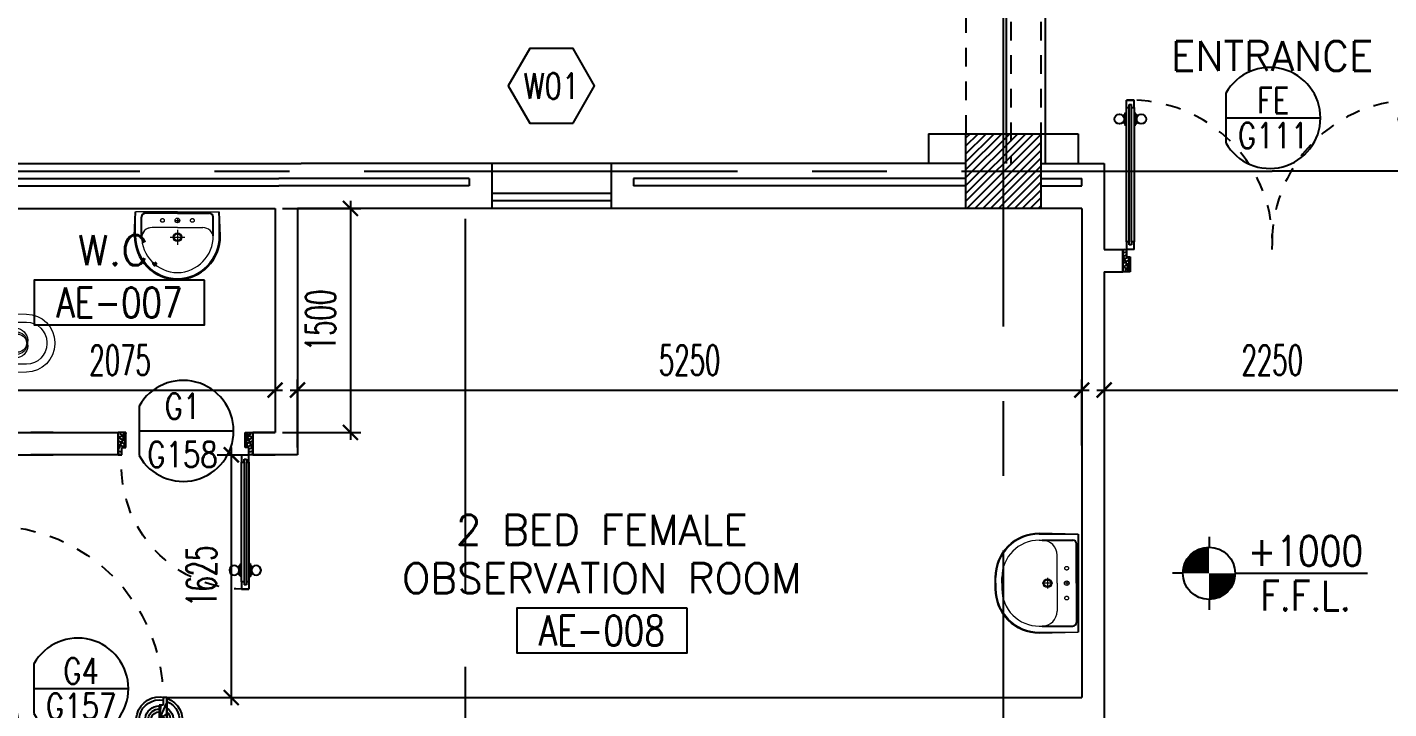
# Model space of a CAD drawing. Extents: x 417866.9 to 417960.2, y 43448 to 43538.2.
# Drawn here: x 417881.36 to 417890.48, y 43522.09 to 43526.66 of the extents above; entities that cross this region are included whole.
import ezdxf
from ezdxf.enums import TextEntityAlignment as Align

# ---------------------------------------------------------------- set-up
doc = ezdxf.new("R2010")
doc.units = 0
doc.header["$MEASUREMENT"] = 0
doc.header["$PDMODE"] = 3
doc.header["$PDSIZE"] = 0.1
for name, pattern in [('CENTERX2', [4, 2.5, -0.5, 0.5, -0.5]), ('DASHED', [0.75, 0.5, -0.25]), ('HIDDEN', [0.375, 0.25, -0.125]), ('HIDDEN2', [0.1875, 0.125, -0.0625])]:
    doc.linetypes.add(name, pattern=pattern)
doc.layers.get('0').update_dxf_attribs({"linetype": 'CONTINUOUS'})
doc.layers.get('DEFPOINTS').update_dxf_attribs({"linetype": 'CONTINUOUS'})
for name, color, linetype in [('AX-DIM', 4, 'CONTINUOUS'), ('AXES', 11, 'CENTERX2'), ('CANOPY-LN', 3, 'CONTINUOUS'), ('COL', 2, 'CONTINUOUS'), ('DIM', 4, 'CONTINUOUS'), ('DOOR', 4, 'CONTINUOUS'), ('DOOR-CR', 2, 'CONTINUOUS'), ('DOOR-DIM', 3, 'CONTINUOUS'), ('DOOR-NO', 3, 'CONTINUOUS'), ('FIX', 3, 'CONTINUOUS'), ('HAT', 8, 'CONTINUOUS'), ('INSUL', 7, 'CONTINUOUS'), ('LEV-PL', 4, 'CONTINUOUS'), ('PART', 9, 'CONTINUOUS'), ('RM-BOX', 11, 'CONTINUOUS'), ('RM-NAME', 11, 'CONTINUOUS'), ('RM-NO', 11, 'CONTINUOUS'), ('STR', 5, 'CONTINUOUS'), ('WALL', 2, 'CONTINUOUS'), ('WIN', 5, 'CONTINUOUS'), ('WIN-BOX', 3, 'CONTINUOUS'), ('WIN-NO', 5, 'CONTINUOUS')]:
    doc.layers.add(name, color=color, linetype=linetype)
doc.styles.add('ROMANS', font='ROMANS.shx', dxfattribs={"width": 0.6})
doc.styles.add('S', font='ROMANS.SHX')
doc.dimstyles.new('STANDARD in', dxfattribs={"dimtxt": 0.2, "dimasz": 0.1, "dimexe": 0.07, "dimexo": 0.05, "dimgap": 0.1, "dimtad": 1, "dimdec": 0, "dimlfac": 1000, "dimzin": 0, "dimdsep": 46, "dimtxsty": 'ROMANS', "dimblk": 'ARCHTICK', "dimcen": 0.05, "dimdle": 0.05, "dimclrd": 4, "dimclre": 4, "dimclrt": 2, "dimadec": 0, "dimazin": 0, "dimtfac": 1, "dimtdec": 0, "dimtmove": 2, "dimatfit": 3, "dimldrblk": 'ARCHTICK', "dimfxl": 0, "dimtolj": 1, "dimtzin": 0, "dimarcsym": 0})

# ---------------------------------------------------------------- blocks, each defined once
blk = doc.blocks.new('A$C010A25D0')
at = {"layer": 'DOOR', "color": 0, "linetype": 'ByBlock'}
for p, q in [((0.3, 2030.9), (0.3, 1980.9)), ((0.3, 1980.9), (0.3, 2030.9)), ((50.3, 2030.9), (0.3, 2030.9)), ((30.3, 2013.9), (30.3, 1997.9)), ((50.3, 2013.9), (30.3, 2013.9)), ((50.3, 2030.9), (50.3, 2013.9)), ((82.7, 2030.9), (82.7, 2038.1)), ((172.7, 2038.1), (82.7, 2038.1)), ((95.3, 2038.1), (95.3, 2047.1)), ((95.3, 2047.1), (160.1, 2047.1)), ((95.3, 2038.1), (160.1, 2038.1)), ((160.1, 2038.1), (160.1, 2047.1)), ((172.7, 2030.9), (172.7, 2038.1)), ((950.3, 2013.9), (950.3, 2030.9)), ((950.3, 2030.9), (1000.3, 2030.9)), ((970.3, 2013.9), (950.3, 2013.9)), ((970.3, 1997.9), (970.3, 2013.9)), ((1000.3, 2055.9), (1000.3, 2030.9)), ((1000.3, 2055.9), (1150.3, 2055.9)), ((1000.3, 1980.9), (1000.3, 2030.9)), ((1000.3, 2030.9), (1050.3, 2030.9)), ((1050.3, 2030.9), (1050.3, 2005.9)), ((1050.3, 2005.9), (1150.3, 2005.9)), ((1150.3, 2005.9), (1150.3, 2055.9)), ((50.3, 1980.9), (0.3, 1980.9)), ((50.3, 1997.9), (30.3, 1997.9)), ((50.3, 1997.9), (50.3, 1980.9)), ((82.7, 1980.9), (82.7, 1973.7)), ((172.7, 1973.7), (82.7, 1973.7)), ((95.3, 1973.7), (95.3, 1964.7)), ((95.3, 1973.7), (160.1, 1973.7)), ((95.3, 1964.7), (160.1, 1964.7)), ((160.1, 1973.7), (160.1, 1964.7)), ((172.7, 1980.9), (172.7, 1973.7)), ((950.3, 1980.9), (950.3, 1997.9)), ((950.3, 1997.9), (970.3, 1997.9)), ((1000.3, 1980.9), (950.3, 1980.9)), ((50.3, 130.9), (0.3, 130.9)), ((0.3, 130.9), (0.3, 80.9)), ((0.3, 80.9), (0.3, 130.9)), ((50.3, 113.9), (30.3, 113.9)), ((30.3, 97.9), (30.3, 113.9)), ((50.3, 97.9), (30.3, 97.9)), ((50.3, 113.9), (50.3, 130.9)), ((50.3, 80.9), (50.3, 97.9)), ((172.7, 138.1), (82.7, 138.1)), ((82.7, 130.9), (82.7, 138.1)), ((95.3, 147.1), (160.1, 147.1)), ((95.3, 138.1), (95.3, 147.1)), ((95.3, 138.1), (160.1, 138.1)), ((160.1, 138.1), (160.1, 147.1)), ((172.7, 130.9), (172.7, 138.1)), ((1000.3, 130.9), (950.3, 130.9)), ((950.3, 130.9), (950.3, 113.9)), ((950.3, 113.9), (970.3, 113.9)), ((970.3, 97.9), (950.3, 97.9)), ((950.3, 97.9), (950.3, 80.9)), ((970.3, 113.9), (970.3, 97.9)), ((1000.3, 130.9), (1000.3, 80.9)), ((1050.3, 80.9), (1050.3, 105.9)), ((1050.3, 105.9), (1150.3, 105.9)), ((1150.3, 105.9), (1150.3, 55.9)), ((50.3, 80.9), (0.3, 80.9)), ((82.7, 80.9), (82.7, 73.7)), ((172.7, 73.7), (82.7, 73.7)), ((95.3, 73.7), (160.1, 73.7)), ((95.3, 73.7), (95.3, 64.7)), ((95.3, 64.7), (160.1, 64.7)), ((160.1, 73.7), (160.1, 64.7)), ((172.7, 80.9), (172.7, 73.7)), ((950.3, 80.9), (1000.3, 80.9)), ((1000.3, 55.9), (1000.3, 80.9)), ((1000.3, 80.9), (1050.3, 80.9)), ((1000.3, 55.9), (1150.3, 55.9))]:
    blk.add_line(p, q, dxfattribs=at)
at = {"layer": 'DOOR', "linetype": 'ByBlock'}
for p, q in [((950.3, 2030.9), (50.3, 2030.9)), ((950.3, 2013.9), (50.3, 2013.9)), ((950.3, 1997.9), (50.3, 1997.9)), ((50.3, 1980.9), (950.3, 1980.9)), ((50.3, 130.9), (950.3, 130.9)), ((950.3, 113.9), (50.3, 113.9)), ((950.3, 97.9), (50.3, 97.9)), ((950.3, 80.9), (50.3, 80.9)), ((1150.3, 55.9), (1000.3, 55.9))]:
    blk.add_line(p, q, dxfattribs=at)
at = {"layer": 'DOOR', "color": 9, "linetype": 'ByBlock'}
for p, q in [((1150.3, 2005.9), (1036.6, 2055.9)), ((1150.3, 2005.9), (1050.3, 2019.3)), ((1150.3, 2005.9), (1110.2, 2055.9)), ((1150.3, 105.9), (1036.6, 55.9)), ((1150.3, 105.9), (1050.3, 92.6)), ((1150.3, 105.9), (1110.2, 55.9))]:
    blk.add_line(p, q, dxfattribs=at)
at = {"layer": 'DOOR', "color": 0, "linetype": 'ByBlock'}
for centre in [(127.7, 2079.5), (127.7, 1932.4), (127.7, 179.5), (127.7, 32.4)]:
    blk.add_circle(centre, 32.4, dxfattribs=at)
at = {"layer": 'DOOR', "linetype": 'HIDDEN', "ltscale": 0.5}
for centre, start, end in [((951.3, 2005.9), 178.49405, 272.95682), ((951.3, 105.9), 87.04318, 181.50595)]:
    blk.add_arc(centre, 951.3, start, end, dxfattribs=at)
at = {"layer": 'DOOR', "color": 9, "linetype": 'ByBlock'}
for centre, radius, start, end in [((1150.3, 2005.9), 154.4, 161.10529, 166.28577), ((1150.3, 2005.9), 134.4, 158.15985, 169.28002), ((1150.3, 2005.9), 114.4, 154.08384, 167.37743), ((1150.3, 2005.9), 94.4, 148.01819, 180), ((1150.3, 2005.9), 74.4, 137.77643, 180), ((1150.3, 2005.9), 54.4, 113.20738, 180), ((1150.3, 2005.9), 34.4, 90, 180), ((1150.3, 2005.9), 14.4, 90, 180), ((1150.3, 105.9), 94.4, 180, 211.98181), ((1150.3, 105.9), 74.4, 180, 222.22357), ((1150.3, 105.9), 54.4, 180, 246.79262), ((1150.3, 105.9), 34.4, 180, 270), ((1150.3, 105.9), 14.4, 180, 270), ((1150.3, 105.9), 154.4, 193.71423, 198.89471), ((1150.3, 105.9), 134.4, 190.71998, 201.84015), ((1150.3, 105.9), 114.4, 192.62257, 205.91616)]:
    blk.add_arc(centre, radius, start, end, dxfattribs=at)
at = {"layer": 'WALL'}
blk.add_line((1000.3, 55.9), (1150.3, 55.9), dxfattribs=at)
blk = doc.blocks.new('*X39')
at = {"color": 0}
for p, q in [((80579.2, 69548.4), (81031.9, 70001)), ((80579.2, 69601.4), (80978.8, 70001)), ((80579.2, 69654.4), (80925.8, 70001)), ((80579.2, 69707.5), (80872.8, 70001)), ((80579.2, 69760.5), (80819.7, 70001)), ((80579.2, 69813.5), (80766.7, 70001)), ((80579.2, 69866.6), (80713.7, 70001)), ((80579.2, 69919.6), (80660.6, 70001)), ((80579.2, 69972.6), (80607.6, 70001)), ((80584.9, 69501), (81079.2, 69995.3)), ((80637.9, 69501), (81079.2, 69942.3)), ((80691, 69501), (81079.2, 69889.3)), ((80744, 69501), (81079.2, 69836.2)), ((80797, 69501), (81079.2, 69783.2)), ((80850.1, 69501), (81079.2, 69730.2)), ((80903.1, 69501), (81079.2, 69677.1)), ((80956.1, 69501), (81079.2, 69624.1)), ((81009.2, 69501), (81079.2, 69571.1)), ((81062.2, 69501), (81079.2, 69518))]:
    blk.add_line(p, q, dxfattribs=at)
blk = doc.blocks.new('_ARCHTICK')
at = {"color": 0, "linetype": 'ByBlock', "const_width": 0.15}
blk.add_lwpolyline([(-0.5, -0.5), (0.5, 0.5)], dxfattribs=at)
blk = doc.blocks.new('*D278')
at = {"layer": 'AX-DIM', "color": 4, "lineweight": -2}
for p, q in [((417873.4966, 43534.5972), (417873.4966, 43537.1498)), ((417948.1866, 43524.9514), (417948.1866, 43537.1498)), ((417873.4466, 43537.0798), (417948.2366, 43537.0798))]:
    blk.add_line(p, q, dxfattribs=at)
at = {"layer": 'DEFPOINTS', "color": 0}
for p in [(417948.1866, 43537.0798), (417873.4966, 43534.5472), (417948.1866, 43524.9014)]:
    blk.add_point(p, dxfattribs=at)
at = {"layer": 'AX-DIM', "color": 4, "lineweight": -2, "xscale": 0.1, "yscale": 0.1, "zscale": 0.1, "rotation": 180}
blk.add_blockref('_ARCHTICK', (417873.4966, 43537.0798), dxfattribs=at)
at = {"layer": 'AX-DIM', "color": 4, "lineweight": -2, "xscale": 0.1, "yscale": 0.1, "zscale": 0.1}
blk.add_blockref('_ARCHTICK', (417948.1866, 43537.0798), dxfattribs=at)
at = {"layer": 'AX-DIM', "color": 2, "insert": (417910.8416, 43537.2798), "char_height": 0.2, "attachment_point": 5, "style": 'ROMANS'}
blk.add_mtext('\\A1;74690', dxfattribs=at)
blk = doc.blocks.new('DD1')
at = {"layer": 'DOOR-CR'}
blk.add_line((-316.5, 0), (316.5, 0), dxfattribs=at)
blk.add_lwpolyline([(-316.5, -165.7, 3.820224), (-316.5, 165.7)], format="xyb", close=True, dxfattribs=at)
at = {"layer": 'DOOR-NO', "color": 255, "style": 'ROMANS'}
for tag, width, p in [('G', 0.8, (-21.7, 155.8)), ('0000', 0.7, (-21.7, -135.5))]:
    blk.add_attdef(tag, text='', height=195.5, dxfattribs=dict(at, width=width)).set_placement(p, align=Align.MIDDLE)
blk = doc.blocks.new('RM1')
at = {"layer": 'RM-BOX'}
blk.add_lwpolyline([(569.9, -200), (-569.9, -200), (-569.9, -500), (569.9, -500)], close=True, dxfattribs=at)
at = {"layer": 'RM-NAME', "style": 'ROMANS'}
for tag, p in [('ROOMNAME1', (0, 323.8)), ('ROOMNAME2', (0, 0))]:
    blk.add_attdef(tag, text='', height=200, dxfattribs=at).set_placement(p, align=Align.MIDDLE)
at = {"layer": 'RM-NO', "style": 'ROMANS', "width": 0.8}
blk.add_attdef('ROOMNO', text='', height=200, dxfattribs=at).set_placement((0, -350), align=Align.MIDDLE)
blk = doc.blocks.new('LAV1')
at = {"layer": 'FIX', "linetype": 'ByBlock', "ltscale": 0.3}
for p, q in [((-287, 210), (-280, 50)), ((-240, 210), (-240, 85)), ((240, 210), (240, 85)), ((287, 210), (280, 50)), ((0, 60), (-215, 60)), ((0, 60), (215, 60))]:
    blk.add_line(p, q, dxfattribs=at)
at = {"layer": 'FIX', "linetype": 'Continuous', "lineweight": 20}
for p, q in [((-280, 210), (-280, 50)), ((280, 210), (280, 50)), ((0, 155), (-170, 155)), ((0, 155), (170, 155)), ((0, 50), (-280, 50)), ((0, 50), (-247.3, 50)), ((0, 50), (280, 50)), ((0, 50), (247.3, 50))]:
    blk.add_line(p, q, dxfattribs=at)
at = {"layer": 'FIX', "linetype": 'DASHED', "lineweight": 20, "ltscale": 0.05}
for p, q in [((49.5, 220), (-50.5, 220)), ((-0.5, 170), (-0.5, 270)), ((-0.5, 170), (-0.5, 270))]:
    blk.add_line(p, q, dxfattribs=at)
at = {"layer": 'FIX', "lineweight": 20}
for p, q in [((15.6, 107.5), (-15.5, 107.5)), ((0, 92), (0, 123))]:
    blk.add_line(p, q, dxfattribs=at)
for centre, radius in [((-0.5, 220), 29.5), ((-0.5, 220), 22.5), ((0, 107.5), 15.5)]:
    blk.add_circle(centre, radius, dxfattribs=at)
at = {"layer": 'FIX', "linetype": 'HIDDEN', "lineweight": 20, "ltscale": 0.05}
for centre in [(-100, 107.5), (100, 107.5)]:
    blk.add_circle(centre, 12.4, dxfattribs=at)
at = {"layer": 'FIX', "linetype": 'ByBlock', "ltscale": 0.3}
for centre, radius, start, end in [((5.1, 212), 292.1, 90.99638, 180.39035), ((-5.1, 212), 292.1, 359.60965, 89.00362), ((-215, 85), 25, 180, 270), ((215, 85), 25, 270, 0)]:
    blk.add_arc(centre, radius, start, end, dxfattribs=at)
at = {"layer": 'FIX', "linetype": 'Continuous', "lineweight": 20}
for centre, radius, start, end in [((5.1, 212), 285.1, 91.02017, 180.39998), ((5.1, 212), 245.1, 91.18134, 180.46566), ((-5.1, 212), 285.1, 359.60002, 88.97983), ((-5.1, 212), 245.1, 359.53434, 88.81866), ((-170, 225), 70, 180, 270), ((170, 225), 70, 270, 0)]:
    blk.add_arc(centre, radius, start, end, dxfattribs=at)
blk = doc.blocks.new('WC1')
at = {"layer": 'FIX', "lineweight": 20}
for p, q in [((35, 203.8), (-293, 193.8)), ((-230, 140.8), (-293, 140.8)), ((108, 0), (108, 130.8)), ((-482, 4.8), (-482, -4.8)), ((-429, 4.8), (-429, -4.8)), ((-288.7, 24.2), (-294.5, 0)), ((-294.5, 0), (-288.7, -24.2)), ((-149.8, 75.7), (-245.4, 60.1)), ((-94, 4.8), (-94, -4.8)), ((108, -130.8), (108, 0)), ((-245.4, -60.1), (-149.8, -75.7)), ((-293, -140.8), (-230, -140.8)), ((-293, -193.8), (35, -203.8)), ((31.8, -203.8), (35, -203.8))]:
    blk.add_line(p, q, dxfattribs=at)
at = {"layer": 'FIX', "linetype": 'Continuous', "lineweight": 20}
blk.add_line((-175.1, -47.3), (-175.4, 44.6), dxfattribs=at)
at = {"layer": 'FIX', "linetype": 'HIDDEN2', "lineweight": 20, "ltscale": 0.3}
blk.add_circle((0, 0), 49.8, dxfattribs=at)
at = {"layer": 'FIX', "linetype": 'HIDDEN', "lineweight": 20, "ltscale": 0.05}
for centre in [(31.8, 77.5), (31.8, -77.5)]:
    blk.add_circle(centre, 11.6, dxfattribs=at)
at = {"layer": 'FIX', "lineweight": 20}
for centre, radius, start, end in [((-293, 4.8), 189, 90, 180), ((35, 130.8), 73, 360, 90), ((-293, 4.8), 136, 90, 180), ((-230, 4.8), 136, 360, 90), ((-228, -6.9), 68.2, 128.92417, 152.84682), ((-219.4, -17.6), 82, 108.49595, 128.92417), ((-293, -4.8), 189, 180, 270), ((-293, -4.8), 136, 180, 270), ((-228, 6.9), 68.2, 207.15318, 231.07583), ((-219.4, 17.6), 82, 231.07583, 251.50405), ((-230, -4.8), 136, 270, 0), ((35, -130.8), 73, 270, 0)]:
    blk.add_arc(centre, radius, start, end, dxfattribs=at)
at = {"layer": 'FIX', "linetype": 'Continuous', "lineweight": 20}
for centre, start, end in [((-197.7, 45.5), 357.66621, 91.61215), ((-197.4, -45.6), 268.38785, 2.33379)]:
    blk.add_arc(centre, 22.3, start, end, dxfattribs=at)
blk = doc.blocks.new('LEV1')
at = {"layer": 'LEV-PL'}
for p, q in [((0, 245), (0, 175)), ((-175, 0), (-245, 0)), ((175, 0), (1061.3, 0)), ((0, -175), (0, -245))]:
    blk.add_line(p, q, dxfattribs=at)
at = {"layer": 'LEV-PL', "const_width": 175}
for points in [[(-87.5, 0, -0.414214), (0, 87.5, -1)], [(87.5, 0, -0.414214), (0, -87.5, -1)]]:
    blk.add_lwpolyline(points, format="xyb", dxfattribs=at)
at = {"layer": 'LEV-PL'}
blk.add_circle((0, 0), 175, dxfattribs=at)
at = {"layer": 'LEV-PL', "color": 4, "style": 'S', "width": 0.85}
for tag, p in [('+0000', (646.1, 50)), ('F.F.L.', (646.1, -250))]:
    blk.add_attdef(tag, text='', height=200, dxfattribs=at).set_placement(p, align=Align.CENTER)
blk = doc.blocks.new('LAV-003')
at = {"layer": 'FIX', "linetype": 'ByBlock'}
blk.add_line((-327.5, -25), (327.5, -25), dxfattribs=at)
at = {"layer": 'FIX', "linetype": 'Continuous', "lineweight": 20}
for p, q in [((-327.5, -285), (-327.5, -25)), ((327.5, -285), (327.5, -25)), ((0, -165), (-187.5, -165)), ((0, -165), (187.5, -165)), ((-287.5, -285), (-287.5, -265)), ((287.5, -285), (287.5, -265)), ((0, -535), (-37.5, -535)), ((0, -535), (37.5, -535)), ((0, -575), (-37.5, -575)), ((0, -575), (37.5, -575))]:
    blk.add_line(p, q, dxfattribs=at)
at = {"layer": 'FIX', "linetype": 'ByBlock', "ltscale": 0.3}
for p, q in [((-287.5, -265), (-287.5, -60)), ((0, -35), (-262.5, -35)), ((0, -35), (262.5, -35)), ((287.5, -265), (287.5, -60))]:
    blk.add_line(p, q, dxfattribs=at)
at = {"layer": 'FIX', "lineweight": 20}
for p, q in [((0, -85.4), (0, -116.5)), ((-15.6, -100.9), (15.5, -100.9))]:
    blk.add_line(p, q, dxfattribs=at)
at = {"layer": 'FIX', "linetype": 'DASHED', "lineweight": 20, "ltscale": 0.04}
for p, q in [((-35.7, -230.5), (36.6, -230.5)), ((0, -193.9), (0, -266.1))]:
    blk.add_line(p, q, dxfattribs=at)
at = {"layer": 'FIX', "linetype": 'Continuous', "lineweight": 20}
blk.add_lwpolyline([(294.8, -25), (0, -25), (-327.5, -25), (-334.5, -285, 0.414214), (-37.5, -582), (0, -582), (37.5, -582, 0.414214), (334.5, -285), (327.5, -25), (0, -25)], format="xyb", dxfattribs=at)
at = {"layer": 'FIX', "linetype": 'HIDDEN', "lineweight": 20, "ltscale": 0.05}
for centre in [(-100, -100.9), (100, -100.9)]:
    blk.add_circle(centre, 12.4, dxfattribs=at)
at = {"layer": 'FIX', "lineweight": 20}
for centre, radius in [((0, -100.9), 15.5), ((0.5, -230), 29.5), ((0.5, -230), 22.5)]:
    blk.add_circle(centre, radius, dxfattribs=at)
at = {"layer": 'FIX', "linetype": 'ByBlock', "ltscale": 0.3}
for centre, start, end in [((-262.5, -60), 90, 180), ((262.5, -60), 0, 90)]:
    blk.add_arc(centre, 25, start, end, dxfattribs=at)
at = {"layer": 'FIX', "linetype": 'Continuous', "lineweight": 20}
for centre, radius, start, end in [((-187.5, -265), 100, 90, 180), ((187.5, -265), 100, 0, 90), ((-37.5, -285), 290, 180, 270), ((-37.5, -285), 250, 180, 270), ((37.5, -285), 290, 270, 0), ((37.5, -285), 250, 270, 0)]:
    blk.add_arc(centre, radius, start, end, dxfattribs=at)
blk = doc.blocks.new('WW1')
at = {"layer": 'WIN-BOX'}
blk.add_lwpolyline([(144.3, -250), (288.7, 0), (144.3, 250), (-144.3, 250), (-288.7, 0), (-144.3, -250)], close=True, dxfattribs=at)
at = {"layer": 'WIN-NO', "style": 'ROMANS', "width": 0.8}
blk.add_attdef('W00', text='', height=170, dxfattribs=at).set_placement((0, 0), align=Align.MIDDLE)
blk = doc.blocks.new('DOOR100')
at = {"layer": 'DOOR', "color": 7, "linetype": 'ByBlock'}
for p, q in [((-75, 1250), (-75, 1300)), ((-75, 1300), (-25, 1300)), ((-25, 1300), (-75, 1300)), ((-25, 1250), (-25, 1300)), ((-91.2, 1205), (-91.2, 1140.2)), ((-82.2, 1205), (-91.2, 1205)), ((-82.2, 1127.6), (-82.2, 1217.6)), ((-75, 1217.6), (-82.2, 1217.6)), ((-82.2, 1205), (-82.2, 1140.2)), ((-58, 1250), (-75, 1250)), ((-58, 1250), (-58, 1270)), ((-42, 1270), (-58, 1270)), ((-42, 1250), (-42, 1270)), ((-25, 1250), (-42, 1250)), ((-25, 1217.6), (-17.8, 1217.6)), ((-17.8, 1127.6), (-17.8, 1217.6)), ((-17.8, 1205), (-17.8, 1140.2)), ((-17.8, 1205), (-8.8, 1205)), ((-8.8, 1205), (-8.8, 1140.2)), ((-82.2, 1140.2), (-91.2, 1140.2)), ((-75, 1127.6), (-82.2, 1127.6)), ((-25, 1127.6), (-17.8, 1127.6)), ((-17.8, 1140.2), (-8.8, 1140.2)), ((-75, 200), (-58, 200)), ((-75, 150), (-75, 200)), ((-58, 200), (-58, 180)), ((-42, 200), (-25, 200)), ((-42, 180), (-42, 200)), ((-25, 200), (-25, 150)), ((-1200, 0), (-1200, 150)), ((-1200, 150), (-1175, 150)), ((-1200, 150), (-1200, 0)), ((-1150, 0), (-1200, 113.7)), ((-1175, 150), (-1175, 100)), ((-1175, 100), (-1150, 100)), ((-1150, 0), (-1163.4, 100)), ((-1150, 100), (-1150, 0)), ((-75, 150), (-25, 150)), ((-58, 180), (-42, 180)), ((-50, 0), (0, 113.7)), ((-50, 100), (-50, 0)), ((-50, 0), (-36.6, 100)), ((-25, 100), (-50, 100)), ((0, 150), (-25, 150)), ((-25, 150), (-25, 100)), ((0, 0), (0, 150)), ((0, 150), (0, 0)), ((-1150, 0), (-1200, 40.1)), ((-1150, 0), (-1200, 0)), ((-50, 0), (0, 40.1)), ((-50, 0), (0, 0))]:
    blk.add_line(p, q, dxfattribs=at)
at = {"layer": 'DOOR', "linetype": 'ByBlock'}
for p, q in [((-75, 1250), (-75, 200)), ((-58, 200), (-58, 1250)), ((-42, 200), (-42, 1250)), ((-25, 200), (-25, 1250))]:
    blk.add_line(p, q, dxfattribs=at)
at = {"layer": 'DOOR', "color": 7, "linetype": 'ByBlock'}
for centre in [(-123.5, 1172.6), (23.5, 1172.6)]:
    blk.add_circle(centre, 32.4, dxfattribs=at)
at = {"layer": 'DOOR', "linetype": 'HIDDEN', "ltscale": 0.5}
blk.add_arc((-25, 150), 1150, 90, 180, dxfattribs=at)
at = {"layer": 'DOOR', "color": 7, "linetype": 'ByBlock'}
for centre, radius, start, end in [((-1150, 0), 154.4, 103.71423, 108.89471), ((-1150, 0), 134.4, 100.71998, 111.84015), ((-1150, 0), 94.4, 90, 121.98181), ((-50, 0), 94.4, 58.01819, 90), ((-50, 0), 134.4, 68.15985, 79.28002), ((-50, 0), 114.4, 64.08384, 77.37743), ((-50, 0), 154.4, 71.10529, 76.28577), ((-1150, 0), 74.4, 90, 132.22357), ((-1150, 0), 54.4, 90, 156.79262), ((-1150, 0), 34.4, 90, 180), ((-1150, 0), 14.4, 90, 180), ((-50, 0), 74.4, 47.77643, 90), ((-50, 0), 54.4, 23.20738, 90), ((-50, 0), 34.4, 0, 90), ((-50, 0), 14.4, 0, 90)]:
    blk.add_arc(centre, radius, start, end, dxfattribs=at)
blk = doc.blocks.new('DOOR90')
at = {"layer": 'DOOR', "color": 7, "linetype": 'ByBlock'}
for p, q in [((-150, 0), (0, 0)), ((-150, 0), (-150, -25)), ((0, -50), (-113.7, 0)), ((0, -50), (-40.1, 0)), ((0, -50), (0, 0)), ((-1000, -25), (-1050, -25)), ((-1050, -75), (-1050, -25)), ((-1050, -25), (-1050, -75)), ((-1000, -75), (-1050, -75)), ((-1000, -42), (-1020, -42)), ((-1020, -42), (-1020, -58)), ((-1000, -58), (-1020, -58)), ((-1000, -25), (-1000, -42)), ((-1000, -58), (-1000, -75)), ((-877.6, -17.8), (-967.6, -17.8)), ((-967.6, -25), (-967.6, -17.8)), ((-967.6, -75), (-967.6, -82.2)), ((-877.6, -82.2), (-967.6, -82.2)), ((-955, -8.8), (-890.2, -8.8)), ((-955, -17.8), (-955, -8.8)), ((-955, -17.8), (-890.2, -17.8)), ((-955, -82.2), (-890.2, -82.2)), ((-955, -82.2), (-955, -91.2)), ((-890.2, -17.8), (-890.2, -8.8)), ((-890.2, -82.2), (-890.2, -91.2)), ((-877.6, -25), (-877.6, -17.8)), ((-877.6, -75), (-877.6, -82.2)), ((-200, -25), (-150, -25)), ((-200, -42), (-200, -25)), ((-180, -42), (-200, -42)), ((-200, -58), (-180, -58)), ((-200, -75), (-200, -58)), ((-150, -75), (-200, -75)), ((-180, -58), (-180, -42)), ((-150, -25), (-100, -25)), ((-150, -75), (-150, -25)), ((-100, -25), (-100, -50)), ((0, -50), (-100, -36.6)), ((-100, -50), (0, -50)), ((-955, -91.2), (-890.2, -91.2)), ((-150, -875), (-100, -875)), ((-150, -900), (-150, -875)), ((-150, -900), (0, -900)), ((0, -900), (-150, -900)), ((0, -850), (-113.7, -900)), ((-100, -875), (-100, -850)), ((0, -850), (-100, -863.4)), ((-100, -850), (0, -850)), ((0, -850), (-40.1, -900)), ((0, -850), (0, -900))]:
    blk.add_line(p, q, dxfattribs=at)
at = {"layer": 'DOOR', "linetype": 'ByBlock'}
for p, q in [((-200, -25), (-1000, -25)), ((-200, -42), (-1000, -42)), ((-200, -58), (-1000, -58)), ((-1000, -75), (-200, -75))]:
    blk.add_line(p, q, dxfattribs=at)
at = {"layer": 'DOOR', "color": 7, "linetype": 'ByBlock'}
for centre in [(-922.6, 23.5), (-922.6, -123.5)]:
    blk.add_circle(centre, 32.4, dxfattribs=at)
for centre, radius, start, end in [((0, -50), 154.4, 161.10529, 166.28577), ((0, -50), 94.4, 148.01819, 180), ((0, -50), 134.4, 158.15985, 169.28002), ((0, -50), 114.4, 154.08384, 167.37743), ((0, -50), 74.4, 137.77643, 180), ((0, -50), 54.4, 113.20738, 180), ((0, -50), 34.4, 90, 180), ((0, -50), 14.4, 90, 180), ((0, -850), 154.4, 193.71423, 198.89471), ((0, -850), 134.4, 190.71998, 201.84015), ((0, -850), 94.4, 180, 211.98181), ((0, -850), 74.4, 180, 222.22357), ((0, -850), 54.4, 180, 246.79262), ((0, -850), 34.4, 180, 270), ((0, -850), 14.4, 180, 270)]:
    blk.add_arc(centre, radius, start, end, dxfattribs=at)
at = {"layer": 'DOOR', "linetype": 'HIDDEN', "ltscale": 0.5}
blk.add_arc((-222.2, -50), 828.2, 178.27012, 275.00304, dxfattribs=at)
blk = doc.blocks.new('*D148')
at = {"layer": 'DEFPOINTS', "color": 0}
for p in [(417880.9466, 43524.3331), (417883.0216, 43524.3331), (417883.0216, 43524.2281)]:
    blk.add_point(p, dxfattribs=at)
at = {"layer": 'DIM', "color": 4, "lineweight": -2}
for p, q in [((417880.9466, 43524.2831), (417880.9466, 43524.1581)), ((417883.0216, 43524.2831), (417883.0216, 43524.1581)), ((417880.8966, 43524.2281), (417883.0716, 43524.2281))]:
    blk.add_line(p, q, dxfattribs=at)
at = {"layer": 'DIM', "color": 4, "lineweight": -2, "xscale": 0.1, "yscale": 0.1, "zscale": 0.1, "rotation": 180}
blk.add_blockref('_ARCHTICK', (417880.9466, 43524.2281), dxfattribs=at)
at = {"layer": 'DIM', "color": 4, "lineweight": -2, "xscale": 0.1, "yscale": 0.1, "zscale": 0.1}
blk.add_blockref('_ARCHTICK', (417883.0216, 43524.2281), dxfattribs=at)
at = {"layer": 'DIM', "color": 2, "insert": (417881.9841, 43524.4281), "char_height": 0.2, "attachment_point": 5, "style": 'ROMANS'}
blk.add_mtext('\\A1;2075', dxfattribs=at)
blk = doc.blocks.new('*D149')
at = {"layer": 'DEFPOINTS', "color": 0}
for p in [(417883.0216, 43525.4443), (417883.0216, 43523.9443), (417883.526, 43523.9443)]:
    blk.add_point(p, dxfattribs=at)
at = {"layer": 'DIM', "color": 4, "lineweight": -2}
for p, q in [((417883.0716, 43525.4443), (417883.596, 43525.4443)), ((417883.526, 43525.4943), (417883.526, 43523.8943)), ((417883.0716, 43523.9443), (417883.596, 43523.9443))]:
    blk.add_line(p, q, dxfattribs=at)
at = {"layer": 'DIM', "color": 4, "lineweight": -2, "xscale": 0.1, "yscale": 0.1, "zscale": 0.1}
for p, rotation in [((417883.526, 43525.4443), 90), ((417883.526, 43523.9443), 270)]:
    blk.add_blockref('_ARCHTICK', p, dxfattribs=dict(at, rotation=rotation))
at = {"layer": 'DIM', "color": 2, "insert": (417883.326, 43524.6943), "char_height": 0.2, "attachment_point": 5, "rotation": 90, "style": 'ROMANS'}
blk.add_mtext('\\A1;1500', dxfattribs=at)
blk = doc.blocks.new('*D150')
at = {"layer": 'DEFPOINTS', "color": 0}
for p in [(417882.5841, 43523.7943), (417882.5841, 43522.1693), (417882.7286, 43522.1693)]:
    blk.add_point(p, dxfattribs=at)
at = {"layer": 'DIM', "color": 4, "lineweight": -2}
for p, q in [((417882.6341, 43523.7943), (417882.7986, 43523.7943)), ((417882.7286, 43523.8443), (417882.7286, 43522.1193)), ((417882.6341, 43522.1693), (417882.7986, 43522.1693))]:
    blk.add_line(p, q, dxfattribs=at)
at = {"layer": 'DIM', "color": 4, "lineweight": -2, "xscale": 0.1, "yscale": 0.1, "zscale": 0.1}
for p, rotation in [((417882.7286, 43523.7943), 90), ((417882.7286, 43522.1693), 270)]:
    blk.add_blockref('_ARCHTICK', p, dxfattribs=dict(at, rotation=rotation))
at = {"layer": 'DIM', "color": 2, "insert": (417882.5286, 43522.9818), "char_height": 0.2, "attachment_point": 5, "rotation": 90, "style": 'ROMANS'}
blk.add_mtext('\\A1;1625', dxfattribs=at)
blk = doc.blocks.new('*D151')
at = {"layer": 'DEFPOINTS', "color": 0}
for p in [(417888.4216, 43524.2281), (417883.1716, 43523.7943), (417888.4216, 43523.8068)]:
    blk.add_point(p, dxfattribs=at)
at = {"layer": 'DIM', "color": 4, "lineweight": -2}
for p, q in [((417883.1716, 43523.8443), (417883.1716, 43524.2981)), ((417888.4216, 43523.8568), (417888.4216, 43524.2981)), ((417883.1216, 43524.2281), (417888.4716, 43524.2281))]:
    blk.add_line(p, q, dxfattribs=at)
at = {"layer": 'DIM', "color": 4, "lineweight": -2, "xscale": 0.1, "yscale": 0.1, "zscale": 0.1, "rotation": 180}
blk.add_blockref('_ARCHTICK', (417883.1716, 43524.2281), dxfattribs=at)
at = {"layer": 'DIM', "color": 4, "lineweight": -2, "xscale": 0.1, "yscale": 0.1, "zscale": 0.1}
blk.add_blockref('_ARCHTICK', (417888.4216, 43524.2281), dxfattribs=at)
at = {"layer": 'DIM', "color": 2, "insert": (417885.7966, 43524.4281), "char_height": 0.2, "attachment_point": 5, "style": 'ROMANS'}
blk.add_mtext('\\A1;5250', dxfattribs=at)
blk = doc.blocks.new('*D164')
at = {"layer": 'DEFPOINTS', "color": 0}
for p in [(417888.5716, 43524.6634), (417890.8216, 43524.6634), (417890.8216, 43524.2281)]:
    blk.add_point(p, dxfattribs=at)
at = {"layer": 'DIM', "color": 4, "lineweight": -2}
for p, q in [((417888.5716, 43524.6134), (417888.5716, 43524.1581)), ((417890.8216, 43524.6134), (417890.8216, 43524.1581)), ((417888.5216, 43524.2281), (417890.8716, 43524.2281))]:
    blk.add_line(p, q, dxfattribs=at)
at = {"layer": 'DIM', "color": 4, "lineweight": -2, "xscale": 0.1, "yscale": 0.1, "zscale": 0.1, "rotation": 180}
blk.add_blockref('_ARCHTICK', (417888.5716, 43524.2281), dxfattribs=at)
at = {"layer": 'DIM', "color": 4, "lineweight": -2, "xscale": 0.1, "yscale": 0.1, "zscale": 0.1}
blk.add_blockref('_ARCHTICK', (417890.8216, 43524.2281), dxfattribs=at)
at = {"layer": 'DIM', "color": 2, "insert": (417889.6966, 43524.4281), "char_height": 0.2, "attachment_point": 5, "style": 'ROMANS'}
blk.add_mtext('\\A1;2250', dxfattribs=at)

msp = doc.modelspace()

# ---------------------------------------------------------------- linework, layer by layer
at = {"layer": 'AXES'}
for p, q in [((417887.8966, 43448.6529), (417887.8966, 43537.5491)), ((417867.6171, 43525.6943), (417889.6966, 43525.6943)), ((417959.5194, 43525.6943), (417889.6966, 43525.6943)), ((417884.2966, 43466.8743), (417884.2966, 43525.4443))]:
    msp.add_line(p, q, dxfattribs=at)
at = {"layer": 'CANOPY-LN', "linetype": 'HIDDEN2'}
msp.add_line((417887.6466, 43528.0943), (417887.6466, 43525.9443), dxfattribs=at)
at = {"layer": 'COL'}
msp.add_lwpolyline([(417887.6466, 43525.4443), (417887.6466, 43525.9443), (417888.1466, 43525.9443), (417888.1466, 43525.4443)], close=True, dxfattribs=at)
at = {"layer": 'FIX', "color": 32, "linetype": 'ByBlock', "ltscale": 0.3}
for p, q in [((417882.0809, 43525.2613), (417882.0879, 43525.4213)), ((417882.1279, 43525.2613), (417882.1279, 43525.3863)), ((417882.3679, 43525.4113), (417882.1529, 43525.4113)), ((417882.3679, 43525.4113), (417882.5829, 43525.4113)), ((417882.6079, 43525.2613), (417882.6079, 43525.3863)), ((417882.6549, 43525.2613), (417882.6479, 43525.4213))]:
    msp.add_line(p, q, dxfattribs=at)
at = {"layer": 'FIX', "linetype": 'Continuous', "lineweight": 20}
for p, q in [((417882.0879, 43525.2613), (417882.0879, 43525.4213)), ((417882.3679, 43525.4213), (417882.0879, 43525.4213)), ((417882.3679, 43525.4213), (417882.1205, 43525.4213)), ((417882.3679, 43525.4213), (417882.6479, 43525.4213)), ((417882.3679, 43525.4213), (417882.6152, 43525.4213)), ((417882.6479, 43525.2613), (417882.6479, 43525.4213)), ((417882.3679, 43525.3163), (417882.1979, 43525.3163)), ((417882.3679, 43525.3163), (417882.5379, 43525.3163))]:
    msp.add_line(p, q, dxfattribs=at)
at = {"layer": 'FIX', "color": 32, "lineweight": 20}
for p, q in [((417882.3522, 43525.3638), (417882.3833, 43525.3638)), ((417882.3679, 43525.3794), (417882.3679, 43525.3483))]:
    msp.add_line(p, q, dxfattribs=at)
at = {"layer": 'FIX', "color": 32, "linetype": 'DASHED', "lineweight": 20, "ltscale": 0.05}
for p, q in [((417882.3683, 43525.3013), (417882.3683, 43525.2013)), ((417882.3683, 43525.3013), (417882.3683, 43525.2013)), ((417882.3183, 43525.2513), (417882.4183, 43525.2513))]:
    msp.add_line(p, q, dxfattribs=at)
at = {"layer": 'FIX', "color": 32, "linetype": 'HIDDEN', "lineweight": 20, "ltscale": 0.05}
for centre in [(417882.2679, 43525.3638), (417882.4679, 43525.3638)]:
    msp.add_circle(centre, 0.0124, dxfattribs=at)
at = {"layer": 'FIX', "lineweight": 20}
for centre, radius in [((417882.3679, 43525.3638), 0.0155), ((417882.3683, 43525.2513), 0.0295), ((417882.3683, 43525.2513), 0.0225)]:
    msp.add_circle(centre, radius, dxfattribs=at)
at = {"layer": 'FIX', "color": 32, "linetype": 'ByBlock', "ltscale": 0.3}
for centre, radius, start, end in [((417882.1529, 43525.3863), 0.025, 90, 180), ((417882.5829, 43525.3863), 0.025, 0, 90), ((417882.3729, 43525.2593), 0.2921, 179.60965, 269.00362), ((417882.3628, 43525.2593), 0.2921, 270.99638, 0.39035)]:
    msp.add_arc(centre, radius, start, end, dxfattribs=at)
at = {"layer": 'FIX', "linetype": 'Continuous', "lineweight": 20}
for centre, radius, start, end in [((417882.3729, 43525.2593), 0.2851, 179.60002, 268.97983), ((417882.3729, 43525.2593), 0.2451, 179.53434, 268.81866), ((417882.1979, 43525.2463), 0.07, 90, 180), ((417882.3628, 43525.2593), 0.2851, 271.02017, 0.39998), ((417882.3628, 43525.2593), 0.2451, 271.18134, 0.46566), ((417882.5379, 43525.2463), 0.07, 0, 90)]:
    msp.add_arc(centre, radius, start, end, dxfattribs=at)
at = {"layer": 'INSUL'}
for p, q in [((417880.9466, 43525.6443), (417883.0466, 43525.6443)), ((417884.3216, 43525.6443), (417883.0466, 43525.6443)), ((417884.3216, 43525.6443), (417884.3216, 43525.5943)), ((417887.6466, 43525.6443), (417885.4216, 43525.6443)), ((417885.4216, 43525.6443), (417885.4216, 43525.5943)), ((417888.1466, 43525.6443), (417888.4216, 43525.6443)), ((417888.1466, 43525.6443), (417888.4216, 43525.6443)), ((417888.1466, 43525.6443), (417888.4216, 43525.6443)), ((417888.4216, 43525.5943), (417888.4216, 43525.6443)), ((417888.4216, 43525.5943), (417888.4216, 43525.6443)), ((417888.4216, 43525.5943), (417888.4216, 43525.6443)), ((417888.4216, 43525.5943), (417888.4216, 43525.6443)), ((417880.9466, 43525.5943), (417883.0466, 43525.5943)), ((417884.3216, 43525.5943), (417883.0466, 43525.5943)), ((417887.6466, 43525.5943), (417885.4216, 43525.5943)), ((417888.1466, 43525.5943), (417888.4216, 43525.5943)), ((417888.1466, 43525.5943), (417888.4216, 43525.5943)), ((417888.1466, 43525.5943), (417888.4216, 43525.5943))]:
    msp.add_line(p, q, dxfattribs=at)
at = {"layer": 'STR'}
for p, q in [((417887.9166, 43528.9643), (417887.9166, 43525.7443)), ((417888.1766, 43528.9643), (417888.1766, 43525.7443))]:
    msp.add_line(p, q, dxfattribs=at)
at = {"layer": 'STR', "linetype": 'HIDDEN2'}
for p, q in [((417887.9466, 43528.9443), (417887.9466, 43525.7443)), ((417888.1466, 43528.9443), (417888.1466, 43525.9443))]:
    msp.add_line(p, q, dxfattribs=at)
at = {"layer": 'STR', "color": 2, "linetype": 'HIDDEN2'}
msp.add_line((417887.6466, 43528.0943), (417887.6466, 43525.9443), dxfattribs=at)
at = {"layer": 'WALL'}
for p, q in [((417887.3966, 43525.9443), (417887.3966, 43525.7443)), ((417887.3966, 43525.9443), (417888.3966, 43525.9443)), ((417888.3966, 43525.9443), (417888.3966, 43525.7443)), ((417880.9466, 43525.7443), (417883.1966, 43525.7443)), ((417884.4716, 43525.7443), (417883.1966, 43525.7443)), ((417884.4716, 43525.7443), (417884.4716, 43525.4443)), ((417884.4716, 43525.7443), (417884.4716, 43525.4443)), ((417887.6466, 43525.7443), (417885.2716, 43525.7443)), ((417885.2716, 43525.7443), (417885.2716, 43525.4443)), ((417885.2716, 43525.7443), (417885.2716, 43525.4443)), ((417888.1466, 43525.7443), (417888.5716, 43525.7443)), ((417888.1466, 43525.7443), (417888.5716, 43525.7443)), ((417888.1466, 43525.7443), (417888.5716, 43525.7443)), ((417888.5716, 43525.7443), (417888.5716, 43525.1693)), ((417888.5716, 43525.7443), (417888.5716, 43525.1693)), ((417880.9466, 43525.4443), (417883.0216, 43525.4443)), ((417883.0216, 43525.4443), (417883.0216, 43523.9443)), ((417884.4716, 43525.4443), (417883.1716, 43525.4443)), ((417883.1716, 43525.4443), (417883.1716, 43523.7943)), ((417887.6466, 43525.4443), (417885.2716, 43525.4443)), ((417888.4216, 43525.4443), (417888.1466, 43525.4443)), ((417888.4216, 43525.4443), (417888.1466, 43525.4443)), ((417888.4216, 43525.4443), (417888.1466, 43525.4443)), ((417888.4216, 43525.4443), (417888.4216, 43522.1693)), ((417888.4216, 43525.4443), (417888.4216, 43522.1693)), ((417888.4216, 43525.4443), (417888.4216, 43522.1693)), ((417888.5716, 43525.1693), (417888.6966, 43525.1693)), ((417888.5716, 43525.1693), (417888.6966, 43525.1693)), ((417888.5716, 43525.1693), (417888.6966, 43525.1693)), ((417888.6966, 43525.1693), (417888.6966, 43525.0193)), ((417888.6966, 43525.1693), (417888.6966, 43525.0193)), ((417888.6966, 43525.1693), (417888.6966, 43525.0193)), ((417888.6966, 43525.1693), (417888.6966, 43525.0193)), ((417888.5716, 43525.0193), (417888.5716, 43508.9693)), ((417888.5716, 43525.0193), (417888.5716, 43508.9693)), ((417888.5716, 43525.0193), (417888.6966, 43525.0193)), ((417888.5716, 43525.0193), (417888.6966, 43525.0193)), ((417888.5716, 43525.0193), (417888.5716, 43508.9693)), ((417888.5716, 43525.0193), (417888.6966, 43525.0193)), ((417888.5716, 43524.6634), (417888.5716, 43508.9693)), ((417880.9466, 43523.9443), (417881.9716, 43523.9443)), ((417881.5361, 43523.9443), (417881.3861, 43523.9443)), ((417881.9716, 43523.9443), (417881.9716, 43523.7943)), ((417881.9716, 43523.7928), (417881.9716, 43523.9443)), ((417883.0216, 43523.9443), (417882.8716, 43523.9443)), ((417882.8716, 43523.9443), (417883.0216, 43523.9443)), ((417882.8716, 43523.9443), (417882.8716, 43523.7943)), ((417882.8716, 43523.9443), (417882.8716, 43523.7943)), ((417880.9466, 43523.7943), (417881.5361, 43523.7943)), ((417881.9716, 43523.7943), (417881.3861, 43523.7943)), ((417883.1716, 43523.7943), (417882.8716, 43523.7943)), ((417882.8716, 43523.7943), (417883.0216, 43523.7943)), ((417882.2966, 43522.1693), (417888.4216, 43522.1693)), ((417882.2966, 43522.1693), (417882.2966, 43522.0193)), ((417887.2966, 43522.1693), (417888.4216, 43522.1693))]:
    msp.add_line(p, q, dxfattribs=at)
at = {"layer": 'WIN'}
for p, q in [((417885.2716, 43525.7443), (417884.4716, 43525.7443)), ((417885.2716, 43525.5443), (417884.4716, 43525.5443)), ((417885.2716, 43525.5443), (417884.4716, 43525.5443)), ((417885.2716, 43525.4943), (417884.4716, 43525.4943)), ((417885.2716, 43525.4443), (417884.4716, 43525.4443))]:
    msp.add_line(p, q, dxfattribs=at)

# ---------------------------------------------------------------- block references
at = {"layer": 'DOOR', "color": 0, "xscale": 0.0009999999892897904, "yscale": 0.0009999999892897904, "zscale": 0.001, "rotation": 270}
msp.add_blockref('A$C010A25D0', (417888.6407, 43526.1697), dxfattribs=at)
at = {"layer": 'DOOR', "xscale": -0.001000000047497451, "yscale": 0.0009999999892897904, "zscale": 0.001}
msp.add_blockref('DOOR100', (417881.0966, 43522.0193), dxfattribs=at)
at = {"layer": 'DOOR-DIM', "xscale": -0.0009999999892897904, "yscale": 0.0009999999892897904, "zscale": 0.001, "rotation": 270}
msp.add_blockref('DOOR90', (417882.8716, 43523.9443), dxfattribs=at)
at = {"layer": 'DOOR-NO'}
ref = msp.add_blockref('DD1', (417889.7027, 43526.0498), dxfattribs=dict(at, xscale=0.001000000047497451, yscale=0.0009999999892897904, zscale=0.001))
ref.add_attrib('G', 'FE', dxfattribs={"height": 0.17, "style": 'ROMANS', "width": 0.8}).set_placement((417889.7027, 43526.1677), align=Align.MIDDLE)
ref.add_attrib('000', 'G111', dxfattribs={"height": 0.17, "style": 'ROMANS', "width": 0.8}).set_placement((417889.7027, 43525.9319), align=Align.MIDDLE)
ref = msp.add_blockref('DD1', (417882.4278, 43523.9546), dxfattribs=dict(at, xscale=0.001000000047497451, yscale=0.0009999999892897904, zscale=0.001))
ref.add_attrib('G', 'G1', dxfattribs={"height": 0.17, "style": 'ROMANS', "width": 0.8}).set_placement((417882.4019, 43524.1197), align=Align.MIDDLE)
ref.add_attrib('000', 'G158', dxfattribs={"height": 0.17, "style": 'ROMANS', "width": 0.8}).set_placement((417882.4019, 43523.7971), align=Align.MIDDLE)
ref = msp.add_blockref('DD1', (417881.7233, 43522.2292), dxfattribs=dict(at, xscale=0.001000000047497451, yscale=0.0009999999892897904, zscale=0.001))
ref.add_attrib('G', 'G4', dxfattribs={"height": 0.17, "style": 'ROMANS', "width": 0.8}).set_placement((417881.7233, 43522.3471), align=Align.MIDDLE)
ref.add_attrib('000', 'G157', dxfattribs={"height": 0.17, "style": 'ROMANS', "width": 0.8}).set_placement((417881.7233, 43522.1113), align=Align.MIDDLE)
at = {"layer": 'HAT', "xscale": 0.001000000047497451, "yscale": 0.0009999999892897904, "zscale": 0.001}
msp.add_blockref('*X39', (417807.0674, 43455.9433), dxfattribs=at)
for p, values in [((417881.9798, 43525.1641), {'ROOMNO': 'AE-007', 'ROOMNAME2': 'W.C.'}), ((417885.2091, 43522.9682), {'ROOMNO': 'AE-008', 'ROOMNAME2': 'OBSERVATION ROOM', 'ROOMNAME1': '2 BED FEMALE'})]:
    msp.add_blockref('RM1', p, dxfattribs=at).add_auto_attribs(values)
at = {"layer": 'PART', "xscale": 0.001000000047497451, "yscale": 0.0009999999892897904, "zscale": 0.001}
msp.add_blockref('LEV1', (417889.2733, 43523.0013), dxfattribs=at).add_auto_attribs({'F.F.L.': 'F.F.L.', '+0000': '+1000'})
at = {"layer": 'WALL', "yscale": 0.0009999999892897904, "zscale": 0.001}
for name, p, xscale, rotation in [('LAV1', (417882.3679, 43525.4713), 0.001000000047497451, 180), ('LAV-003', (417888.4216, 43522.9354), 0.0009999999892897904, 270)]:
    msp.add_blockref(name, p, dxfattribs=dict(at, xscale=xscale, rotation=rotation))
at = {"layer": 'WALL', "xscale": -0.001000000047497451, "yscale": 0.0009999999892897904, "zscale": 0.001}
msp.add_blockref('WC1', (417881.0643, 43524.5423), dxfattribs=at)
at = {"layer": 'WIN-NO', "xscale": 0.001000000047497451, "yscale": 0.0009999999892897904, "zscale": 0.001}
msp.add_blockref('WW1', (417884.8716, 43526.2638), dxfattribs=at).add_auto_attribs({'W00': 'W01'})

# ---------------------------------------------------------------- texts
at = {"layer": 'RM-NAME', "style": 'ROMANS'}
msp.add_text('ENTRANCE', height=0.2, dxfattribs=at).set_placement((417889.6966, 43526.4644), align=Align.MIDDLE)

# ---------------------------------------------------------------- dimensions: what is measured, and where the dimension line sits
at = {"layer": 'AX-DIM'}
dim = msp.add_linear_dim(base=(417948.1866, 43537.0798), p1=(417873.4966, 43534.5472), p2=(417948.1866, 43524.9014), dimstyle='STANDARD in', dxfattribs=at)
dim.commit()
dim.dimension.update_dxf_attribs({"geometry": '*D278', "text_midpoint": (417910.8416, 43537.2798)})
at = {"layer": 'DIM'}
for base, p1, p2, picture, middle in [((417883.526, 43523.9443), (417883.0216, 43525.4443), (417883.0216, 43523.9443), '*D149', (417883.326, 43524.6943)), ((417882.7286, 43522.1693), (417882.5841, 43523.7943), (417882.5841, 43522.1693), '*D150', (417882.5286, 43522.9818))]:
    dim = msp.add_linear_dim(base=base, p1=p1, p2=p2, angle=90, dimstyle='STANDARD in', dxfattribs=at)
    dim.commit()
    dim.dimension.update_dxf_attribs({"geometry": picture, "text_midpoint": middle})
for base, p1, p2, picture, middle in [((417890.8216, 43524.2281), (417888.5716, 43524.6634), (417890.8216, 43524.6634), '*D164', (417889.6966, 43524.4281)), ((417883.0216, 43524.2281), (417880.9466, 43524.3331), (417883.0216, 43524.3331), '*D148', (417881.9841, 43524.4281)), ((417888.4216, 43524.2281), (417883.1716, 43523.7943), (417888.4216, 43523.8068), '*D151', (417885.7966, 43524.4281))]:
    dim = msp.add_linear_dim(base=base, p1=p1, p2=p2, dimstyle='STANDARD in', dxfattribs=at)
    dim.commit()
    dim.dimension.update_dxf_attribs({"geometry": picture, "text_midpoint": middle})

doc.saveas('drawing.dxf')
